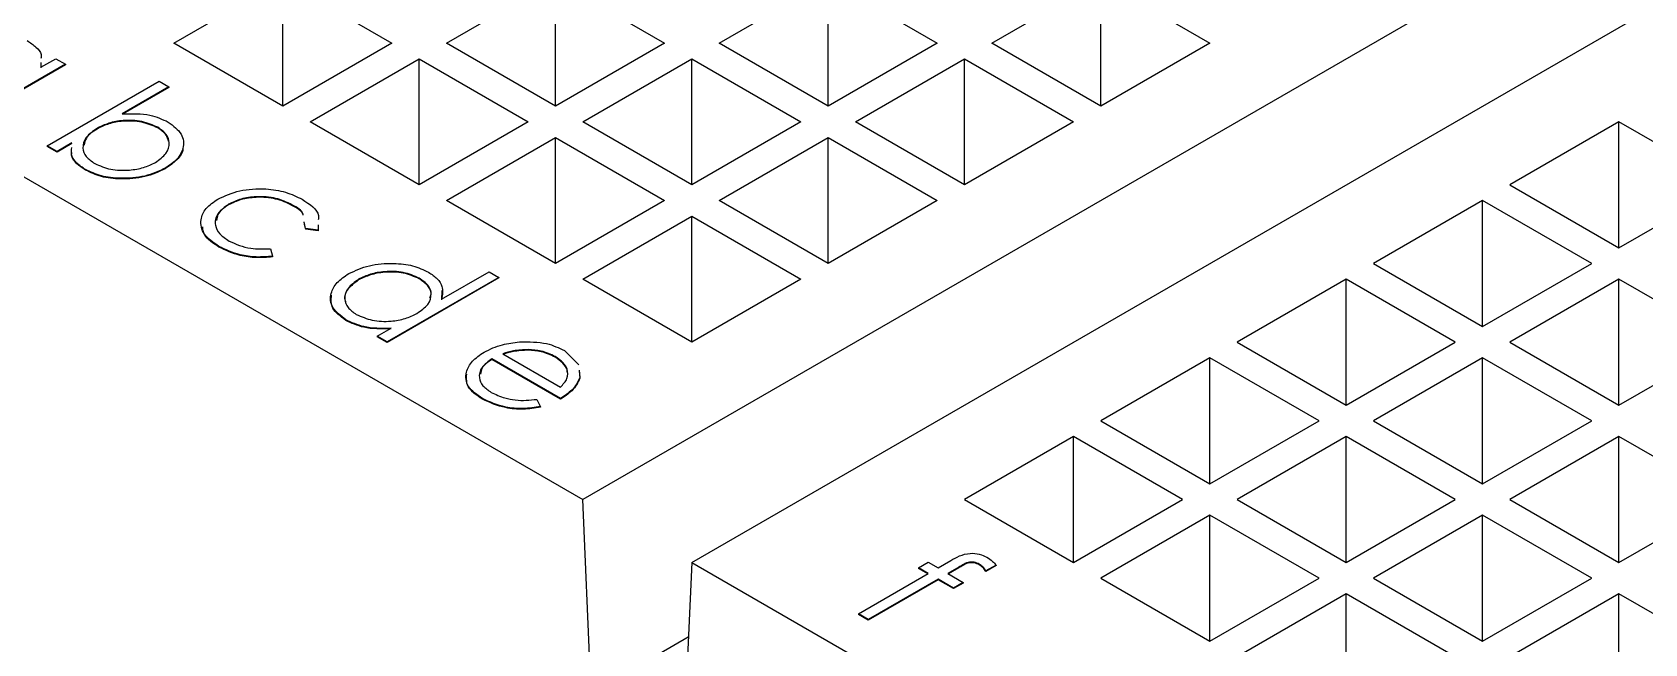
# Model space of a CAD drawing. Header units: millimetres. Extents: x 36 to 151, y 48 to 186.
# Drawn here: x 71.738 to 75.92, y 154.729 to 156.315 of the extents above; entities that cross this region are included whole.
import ezdxf

# ---------------------------------------------------------------- set-up
doc = ezdxf.new("R2010")
doc.units = ezdxf.units.MM

msp = doc.modelspace()

# ---------------------------------------------------------------- linework, layer by layer
at = {"color": 7, "linetype": 'Continuous', "lineweight": 25}
for p, q in [((84.8049, 161.8219), (73.1659, 155.1029)), ((73.4487, 154.9396), (85.0877, 161.6586)), ((70.79, 156.4744), (73.1659, 155.1029)), ((72.1052, 156.2867), (72.3881, 156.4499)), ((72.3881, 156.4499), (72.6709, 156.2867)), ((72.3881, 156.1234), (72.3881, 156.4499)), ((72.8123, 156.2867), (73.0952, 156.4499)), ((73.0952, 156.4499), (73.378, 156.2867)), ((73.0952, 156.1234), (73.0952, 156.4499)), ((73.5194, 156.2867), (73.8023, 156.4499)), ((73.8023, 156.4499), (74.0851, 156.2867)), ((73.8023, 156.1234), (73.8023, 156.4499)), ((74.2265, 156.2867), (74.5094, 156.4499)), ((74.5094, 156.4499), (74.7922, 156.2867)), ((74.5094, 156.1234), (74.5094, 156.4499)), ((72.3881, 156.1234), (72.1052, 156.2867)), ((72.6709, 156.2867), (72.3881, 156.1234)), ((73.0952, 156.1234), (72.8123, 156.2867)), ((73.378, 156.2867), (73.0952, 156.1234)), ((73.8023, 156.1234), (73.5194, 156.2867)), ((74.0851, 156.2867), (73.8023, 156.1234)), ((74.5094, 156.1234), (74.2265, 156.2867)), ((74.7922, 156.2867), (74.5094, 156.1234)), ((71.8246, 156.2318), (71.6179, 156.1124)), ((71.8246, 156.2301), (71.6179, 156.1108)), ((71.7609, 156.2243), (71.7992, 156.2464)), ((71.761, 156.2362), (71.7609, 156.2243)), ((71.761, 156.2345), (71.7609, 156.2227)), ((71.7992, 156.2464), (71.8246, 156.2318)), ((71.8246, 156.2318), (71.8246, 156.2301)), ((72.4588, 156.0826), (72.7416, 156.2458)), ((72.7416, 156.2458), (73.0245, 156.0826)), ((72.7416, 155.9193), (72.7416, 156.2458)), ((73.1659, 156.0826), (73.4487, 156.2458)), ((73.4487, 156.2458), (73.7316, 156.0826)), ((73.4487, 155.9193), (73.4487, 156.2458)), ((73.873, 156.0826), (74.1558, 156.2458)), ((74.1558, 156.2458), (74.4387, 156.0826)), ((74.1558, 155.9193), (74.1558, 156.2458)), ((71.7774, 156.0203), (72.0675, 156.1878)), ((72.0675, 156.1878), (72.0929, 156.1732)), ((72.0929, 156.1732), (71.972, 156.1034)), ((72.0929, 156.1715), (71.9746, 156.1032)), ((72.0929, 156.1732), (72.0929, 156.1715)), ((71.9065, 156.0656), (71.9065, 156.0639)), ((72.0642, 156.0683), (72.0642, 156.0667)), ((72.7416, 155.9193), (72.4588, 156.0826)), ((73.0245, 156.0826), (72.7416, 155.9193)), ((73.4487, 155.9193), (73.1659, 156.0826)), ((73.7316, 156.0826), (73.4487, 155.9193)), ((74.1558, 155.9193), (73.873, 156.0826)), ((74.4387, 156.0826), (74.1558, 155.9193)), ((75.8529, 156.0826), (75.57, 155.9193)), ((76.1357, 155.9193), (75.8529, 156.0826)), ((75.8529, 155.756), (75.8529, 156.0826)), ((71.8028, 156.0057), (71.7774, 156.0203)), ((71.7774, 156.0203), (71.7774, 156.0187)), ((71.8028, 156.0041), (71.7774, 156.0187)), ((71.841, 156.0278), (71.8028, 156.0057)), ((71.841, 156.0261), (71.8028, 156.0041)), ((72.8123, 155.8785), (73.0952, 156.0417)), ((73.0952, 156.0417), (73.378, 155.8785)), ((73.0952, 155.7152), (73.0952, 156.0417)), ((73.5194, 155.8785), (73.8023, 156.0417)), ((73.8023, 156.0417), (74.0851, 155.8785)), ((73.8023, 155.7152), (73.8023, 156.0417)), ((71.8028, 156.0057), (71.8028, 156.0041)), ((71.8764, 155.959), (71.8764, 155.9574)), ((72.0834, 155.9625), (72.0834, 155.9609)), ((75.57, 155.9193), (75.8529, 155.756)), ((75.8529, 155.756), (76.1357, 155.9193)), ((72.2476, 155.8689), (72.2476, 155.8673)), ((72.4119, 155.8676), (72.4119, 155.8659)), ((73.0952, 155.7152), (72.8123, 155.8785)), ((73.378, 155.8785), (73.0952, 155.7152)), ((73.8023, 155.7152), (73.5194, 155.8785)), ((74.0851, 155.8785), (73.8023, 155.7152)), ((75.4993, 155.8785), (75.2165, 155.7152)), ((75.7822, 155.7152), (75.4993, 155.8785)), ((75.4993, 155.5519), (75.4993, 155.8785)), ((72.4466, 155.8057), (72.4437, 155.8235)), ((72.4453, 155.8121), (72.4437, 155.8219)), ((72.4796, 155.8019), (72.4466, 155.8057)), ((72.4466, 155.8057), (72.4466, 155.8041)), ((72.4796, 155.8002), (72.4466, 155.8041)), ((72.4799, 155.8157), (72.4796, 155.8019)), ((72.4799, 155.8141), (72.4796, 155.8002)), ((72.4796, 155.8019), (72.4796, 155.8002)), ((73.1659, 155.6744), (73.4487, 155.8376)), ((73.4487, 155.8376), (73.7316, 155.6744)), ((73.4487, 155.5111), (73.4487, 155.8376)), ((72.2224, 155.7593), (72.2224, 155.7577)), ((72.3559, 155.7534), (72.3618, 155.7339)), ((72.3618, 155.7339), (72.3618, 155.7322)), ((75.2165, 155.7152), (75.4993, 155.5519)), ((75.4993, 155.5519), (75.7822, 155.7152)), ((72.5845, 155.6741), (72.5845, 155.6724)), ((72.9487, 155.6791), (72.6586, 155.5117)), ((72.9487, 155.6775), (72.6586, 155.51)), ((72.7421, 155.677), (72.7421, 155.6753)), ((72.7999, 155.6225), (72.9233, 155.6938)), ((72.9233, 155.6938), (72.9487, 155.6791)), ((72.9487, 155.6791), (72.9487, 155.6775)), ((73.4487, 155.5111), (73.1659, 155.6744)), ((73.7316, 155.6744), (73.4487, 155.5111)), ((75.1458, 155.6744), (74.8629, 155.5111)), ((75.4286, 155.5111), (75.1458, 155.6744)), ((75.1458, 155.3478), (75.1458, 155.6744)), ((75.8529, 155.6744), (75.57, 155.5111)), ((76.1357, 155.5111), (75.8529, 155.6744)), ((75.8529, 155.3478), (75.8529, 155.6744)), ((72.8006, 155.6449), (72.7999, 155.6209)), ((72.5516, 155.5693), (72.5516, 155.5676)), ((72.6332, 155.5263), (72.6689, 155.5469)), ((72.6586, 155.5117), (72.6332, 155.5263)), ((72.6332, 155.5263), (72.6332, 155.5247)), ((72.6586, 155.51), (72.6332, 155.5247)), ((72.6586, 155.5117), (72.6586, 155.51)), ((74.8629, 155.5111), (75.1458, 155.3478)), ((75.1458, 155.3478), (75.4286, 155.5111)), ((75.57, 155.5111), (75.8529, 155.3478)), ((75.8529, 155.3478), (76.1357, 155.5111)), ((73.1082, 155.3651), (72.9305, 155.4677)), ((72.9305, 155.4677), (72.9305, 155.4661)), ((73.1082, 155.3635), (72.9305, 155.4661)), ((72.9584, 155.4809), (73.1082, 155.3944)), ((73.0242, 155.4917), (73.0242, 155.4901)), ((73.0944, 155.4736), (73.0944, 155.472)), ((73.1185, 155.489), (73.156, 155.4525)), ((74.7922, 155.4702), (74.5094, 155.307)), ((75.0751, 155.307), (74.7922, 155.4702)), ((74.7922, 155.1437), (74.7922, 155.4702)), ((75.4993, 155.4702), (75.2165, 155.307)), ((75.7822, 155.307), (75.4993, 155.4702)), ((75.4993, 155.1437), (75.4993, 155.4702)), ((73.1569, 155.4386), (73.1583, 155.4191)), ((73.1569, 155.4369), (73.1583, 155.4174)), ((73.1583, 155.4191), (73.1583, 155.4174)), ((72.9057, 155.3648), (72.9057, 155.3632)), ((73.0473, 155.3626), (73.0565, 155.3436)), ((73.0565, 155.3436), (73.0565, 155.342)), ((73.1082, 155.3651), (73.1082, 155.3635)), ((74.5094, 155.307), (74.7922, 155.1437)), ((74.7922, 155.1437), (75.0751, 155.307)), ((75.2165, 155.307), (75.4993, 155.1437)), ((75.4993, 155.1437), (75.7822, 155.307)), ((74.4387, 155.2661), (74.1558, 155.1029)), ((74.7215, 155.1029), (74.4387, 155.2661)), ((74.4387, 154.9396), (74.4387, 155.2661)), ((75.1458, 155.2661), (74.8629, 155.1029)), ((75.4286, 155.1029), (75.1458, 155.2661)), ((75.1458, 154.9396), (75.1458, 155.2661)), ((75.8529, 155.2661), (75.57, 155.1029)), ((76.1357, 155.1029), (75.8529, 155.2661)), ((75.8529, 154.9396), (75.8529, 155.2661)), ((73.1881, 154.6001), (73.1659, 155.1029)), ((74.1558, 155.1029), (74.4387, 154.9396)), ((74.4387, 154.9396), (74.7215, 155.1029)), ((74.8629, 155.1029), (75.1458, 154.9396)), ((75.1458, 154.9396), (75.4286, 155.1029)), ((75.57, 155.1029), (75.8529, 154.9396)), ((75.8529, 154.9396), (76.1357, 155.1029)), ((74.7922, 155.062), (74.5094, 154.8988)), ((75.0751, 154.8988), (74.7922, 155.062)), ((74.7922, 154.7355), (74.7922, 155.062)), ((75.4993, 155.062), (75.2165, 154.8988)), ((75.7822, 154.8988), (75.4993, 155.062)), ((75.4993, 154.7355), (75.4993, 155.062)), ((73.4487, 154.9396), (73.4265, 154.4625)), ((73.4487, 154.9396), (75.8246, 153.568)), ((74.0365, 154.9255), (74.0619, 154.9402)), ((74.0619, 154.9109), (74.0365, 154.9255)), ((74.0365, 154.9255), (74.0365, 154.9239)), ((74.0605, 154.91), (74.0365, 154.9239)), ((74.0619, 154.9402), (74.0873, 154.9255)), ((74.0873, 154.9255), (74.1203, 154.9446)), ((74.1415, 154.9273), (74.1129, 154.9108)), ((74.1415, 154.9257), (74.1143, 154.9099)), ((74.1415, 154.9273), (74.1415, 154.9257)), ((74.1941, 154.935), (74.1941, 154.9334)), ((74.2379, 154.9329), (74.2115, 154.9177)), ((74.2379, 154.9313), (74.2115, 154.916)), ((74.2379, 154.9329), (74.2379, 154.9313)), ((73.8806, 154.8062), (74.0619, 154.9109)), ((74.0874, 154.8961), (73.906, 154.7915)), ((74.0874, 154.8945), (73.906, 154.7899)), ((74.1272, 154.8732), (74.0874, 154.8961)), ((74.0874, 154.8961), (74.0874, 154.8945)), ((74.1272, 154.8716), (74.0874, 154.8945)), ((74.1129, 154.9108), (74.1526, 154.8878)), ((74.1526, 154.8878), (74.1272, 154.8732)), ((74.1526, 154.8862), (74.1272, 154.8716)), ((74.1526, 154.8878), (74.1526, 154.8862)), ((74.2115, 154.9177), (74.2115, 154.916)), ((74.5094, 154.8988), (74.7922, 154.7355)), ((74.7922, 154.7355), (75.0751, 154.8988)), ((75.2165, 154.8988), (75.4993, 154.7355)), ((75.4993, 154.7355), (75.7822, 154.8988)), ((74.1272, 154.8732), (74.1272, 154.8716)), ((75.1458, 154.8579), (74.8629, 154.6947)), ((75.4286, 154.6947), (75.1458, 154.8579)), ((75.1458, 154.5314), (75.1458, 154.8579)), ((75.8529, 154.8579), (75.57, 154.6947)), ((76.1357, 154.6947), (75.8529, 154.8579)), ((75.8529, 154.5314), (75.8529, 154.8579)), ((73.906, 154.7915), (73.8806, 154.8062)), ((73.8806, 154.8062), (73.8806, 154.8046)), ((73.906, 154.7899), (73.8806, 154.8046)), ((73.906, 154.7915), (73.906, 154.7899)), ((73.4397, 154.7453), (73.1881, 154.6001))]:
    msp.add_line(p, q, dxfattribs=at)
for points, knots in [([(71.7255, 156.2932), (71.7333, 156.2879), (71.7489, 156.2773), (71.7626, 156.2609), (71.7615, 156.2505), (71.7611, 156.2471)], [0, 0, 0, 0, 0.403552, 0.806844, 1, 1, 1, 1]), ([(71.972, 156.1034), (71.9969, 156.1039), (72.0414, 156.1049), (72.0759, 156.0891), (72.0911, 156.0821)], [0, 0, 0, 0, 0.559595, 1, 1, 1, 1]), ([(71.9065, 156.0656), (71.8959, 156.0582), (71.8747, 156.0434), (71.8673, 156.0163), (71.8756, 155.9918), (71.8923, 155.9802), (71.9006, 155.9744)], [0, 0, 0, 0, 0.2800648, 0.5596866, 0.779815, 1, 1, 1, 1]), ([(71.9065, 156.0639), (71.8953, 156.0566), (71.8768, 156.0445), (71.8741, 156.0287), (71.873, 156.0224)], [0, 0, 0, 0, 0.605148, 1, 1, 1, 1]), ([(72.0642, 156.0683), (72.0509, 156.0741), (72.0245, 156.0855), (71.9769, 156.0877), (71.936, 156.0802), (71.9164, 156.0705), (71.9065, 156.0656)], [0, 0, 0, 0, 0.279364, 0.558895, 0.779317, 1, 1, 1, 1]), ([(72.0642, 156.0667), (72.0509, 156.0724), (72.0245, 156.0839), (71.9769, 156.086), (71.936, 156.0786), (71.9164, 156.0688), (71.9065, 156.0639)], [0, 0, 0, 0, 0.279364, 0.558895, 0.779317, 1, 1, 1, 1]), ([(72.058, 155.9772), (72.0682, 155.9847), (72.0884, 155.9997), (72.0964, 156.0264), (72.0883, 156.0508), (72.0722, 156.0625), (72.0642, 156.0683)], [0, 0, 0, 0, 0.279852, 0.559677, 0.77992, 1, 1, 1, 1]), ([(72.0917, 156.032), (72.0904, 156.0376), (72.0873, 156.0507), (72.0725, 156.0609), (72.0642, 156.0667)], [0, 0, 0, 0, 0.4312667, 1, 1, 1, 1]), ([(72.0911, 156.0821), (72.1043, 156.0721), (72.1307, 156.052), (72.1325, 156.016), (72.1167, 155.9849), (72.0945, 155.97), (72.0834, 155.9625)], [0, 0, 0, 0, 0.279136, 0.558923, 0.779356, 1, 1, 1, 1]), ([(71.8764, 155.959), (71.8685, 155.9643), (71.8527, 155.9749), (71.8379, 155.9948), (71.84, 156.0089), (71.841, 156.0159)], [0, 0, 0, 0, 0.33352, 0.666788, 1, 1, 1, 1]), ([(72.1284, 156.0155), (72.1286, 156.0144), (72.1302, 156.0036), (72.1154, 155.9832), (72.0941, 155.9684), (72.0834, 155.9609)], [0, 0, 0, 0, 0.05608, 0.527813, 1, 1, 1, 1]), ([(71.8764, 155.9574), (71.8686, 155.9627), (71.853, 155.9732), (71.8396, 155.9896), (71.8406, 156), (71.8409, 156.0034)], [0, 0, 0, 0, 0.403733, 0.80716, 1, 1, 1, 1]), ([(71.9006, 155.9744), (71.9137, 155.9686), (71.94, 155.957), (71.9875, 155.9558), (72.0282, 155.9629), (72.0481, 155.9724), (72.058, 155.9772)], [0, 0, 0, 0, 0.279321, 0.558783, 0.779387, 1, 1, 1, 1]), ([(72.0834, 155.9625), (72.0665, 155.9547), (72.0328, 155.9389), (71.9714, 155.9342), (71.9159, 155.9403), (71.8896, 155.9528), (71.8764, 155.959)], [0, 0, 0, 0, 0.279882, 0.559685, 0.779859, 1, 1, 1, 1]), ([(72.0834, 155.9609), (72.0665, 155.953), (72.0328, 155.9372), (71.9714, 155.9326), (71.9159, 155.9386), (71.8896, 155.9511), (71.8764, 155.9574)], [0, 0, 0, 0, 0.279882, 0.559685, 0.779859, 1, 1, 1, 1]), ([(72.2224, 155.7593), (72.2081, 155.7693), (72.1797, 155.7894), (72.1726, 155.8262), (72.186, 155.8589), (72.2086, 155.8745), (72.2199, 155.8822)], [0, 0, 0, 0, 0.279844, 0.559358, 0.779606, 1, 1, 1, 1]), ([(72.2199, 155.8822), (72.238, 155.8904), (72.2741, 155.9067), (72.3396, 155.9109), (72.3971, 155.9017), (72.4246, 155.8884), (72.4383, 155.8817)], [0, 0, 0, 0, 0.279671, 0.559111, 0.779454, 1, 1, 1, 1]), ([(72.4119, 155.8676), (72.3985, 155.8739), (72.3717, 155.8866), (72.3225, 155.8898), (72.2788, 155.884), (72.258, 155.8739), (72.2476, 155.8689)], [0, 0, 0, 0, 0.279871, 0.559413, 0.779656, 1, 1, 1, 1]), ([(72.4119, 155.8659), (72.3985, 155.8723), (72.3717, 155.8849), (72.3225, 155.8882), (72.2788, 155.8823), (72.258, 155.8723), (72.2476, 155.8673)], [0, 0, 0, 0, 0.279871, 0.559413, 0.779656, 1, 1, 1, 1]), ([(72.4383, 155.8817), (72.4581, 155.8686), (72.4826, 155.8525), (72.4805, 155.8323), (72.4801, 155.8284)], [0, 0, 0, 0, 0.809286, 1, 1, 1, 1]), ([(72.2476, 155.8689), (72.237, 155.861), (72.2158, 155.8451), (72.2101, 155.8164), (72.2225, 155.7913), (72.2401, 155.7793), (72.2489, 155.7733)], [0, 0, 0, 0, 0.2795994, 0.5590698, 0.7794237, 1, 1, 1, 1]), ([(72.2476, 155.8673), (72.2361, 155.8594), (72.2186, 155.8475), (72.2171, 155.8322), (72.2166, 155.8269)], [0, 0, 0, 0, 0.657179, 1, 1, 1, 1]), ([(72.4411, 155.8404), (72.4409, 155.8413), (72.4396, 155.8521), (72.4252, 155.8601), (72.4119, 155.8676)], [0, 0, 0, 0, 0.081166, 1, 1, 1, 1]), ([(72.4408, 155.8404), (72.4407, 155.8407), (72.4393, 155.8509), (72.4254, 155.8585), (72.4119, 155.8659)], [0, 0, 0, 0, 0.033223, 1, 1, 1, 1]), ([(72.2224, 155.7577), (72.2071, 155.7676), (72.1835, 155.7829), (72.1813, 155.803), (72.1805, 155.8101)], [0, 0, 0, 0, 0.645437, 1, 1, 1, 1]), ([(72.3618, 155.7339), (72.3476, 155.7327), (72.3193, 155.7304), (72.2684, 155.7375), (72.2398, 155.751), (72.2224, 155.7593)], [0, 0, 0, 0, 0.280359, 0.56077, 1, 1, 1, 1]), ([(72.3618, 155.7322), (72.3476, 155.7311), (72.3193, 155.7288), (72.2684, 155.7358), (72.2398, 155.7494), (72.2224, 155.7577)], [0, 0, 0, 0, 0.280359, 0.56077, 1, 1, 1, 1]), ([(72.2489, 155.7733), (72.2668, 155.7654), (72.2987, 155.7514), (72.3384, 155.7528), (72.3559, 155.7534)], [0, 0, 0, 0, 0.55843, 1, 1, 1, 1]), ([(72.5594, 155.6889), (72.5763, 155.6967), (72.61, 155.7125), (72.6713, 155.7171), (72.7267, 155.7111), (72.753, 155.6986), (72.7662, 155.6924)], [0, 0, 0, 0, 0.279822, 0.559655, 0.779854, 1, 1, 1, 1]), ([(72.5516, 155.5693), (72.5383, 155.5793), (72.5119, 155.5993), (72.5102, 155.6354), (72.5262, 155.6665), (72.5483, 155.6814), (72.5594, 155.6889)], [0, 0, 0, 0, 0.279134, 0.558941, 0.779354, 1, 1, 1, 1]), ([(72.5845, 155.6724), (72.5747, 155.665), (72.555, 155.6501), (72.5456, 155.6287), (72.5502, 155.6179), (72.5509, 155.6163)], [0, 0, 0, 0, 0.458693, 0.917467, 1, 1, 1, 1]), ([(72.5845, 155.6741), (72.5744, 155.6666), (72.5541, 155.6516), (72.5463, 155.6248), (72.5544, 155.6004), (72.5706, 155.5887), (72.5787, 155.5829)], [0, 0, 0, 0, 0.2797996, 0.5596481, 0.7799166, 1, 1, 1, 1]), ([(72.7421, 155.677), (72.7289, 155.6827), (72.7026, 155.6943), (72.6551, 155.6955), (72.6143, 155.6883), (72.5945, 155.6788), (72.5845, 155.6741)], [0, 0, 0, 0, 0.279284, 0.558726, 0.779399, 1, 1, 1, 1]), ([(72.7421, 155.6753), (72.7289, 155.6811), (72.7026, 155.6927), (72.6551, 155.6939), (72.6143, 155.6867), (72.5945, 155.6772), (72.5845, 155.6724)], [0, 0, 0, 0, 0.279284, 0.558726, 0.779399, 1, 1, 1, 1]), ([(72.7361, 155.5857), (72.7467, 155.5931), (72.7679, 155.6079), (72.7753, 155.635), (72.7671, 155.6595), (72.7504, 155.6712), (72.7421, 155.677)], [0, 0, 0, 0, 0.280088, 0.559724, 0.779822, 1, 1, 1, 1]), ([(72.7696, 155.6257), (72.7709, 155.6289), (72.7751, 155.6393), (72.7665, 155.658), (72.7502, 155.6695), (72.7421, 155.6753)], [0, 0, 0, 0, 0.180137, 0.589994, 1, 1, 1, 1]), ([(72.7662, 155.6924), (72.7742, 155.687), (72.7902, 155.6763), (72.8054, 155.6519), (72.802, 155.6337), (72.7999, 155.6225)], [0, 0, 0, 0, 0.280417, 0.56071, 1, 1, 1, 1]), ([(72.5516, 155.5676), (72.5379, 155.5777), (72.5119, 155.5968), (72.5135, 155.621), (72.5143, 155.6325)], [0, 0, 0, 0, 0.524548, 1, 1, 1, 1]), ([(72.6689, 155.5469), (72.6443, 155.5466), (72.6001, 155.5461), (72.5664, 155.5622), (72.5516, 155.5693)], [0, 0, 0, 0, 0.558977, 1, 1, 1, 1]), ([(72.6689, 155.5453), (72.6443, 155.545), (72.6001, 155.5445), (72.5664, 155.5605), (72.5516, 155.5676)], [0, 0, 0, 0, 0.558977, 1, 1, 1, 1]), ([(72.5787, 155.5829), (72.5919, 155.5771), (72.6183, 155.5656), (72.6658, 155.5636), (72.7067, 155.5711), (72.7263, 155.5808), (72.7361, 155.5857)], [0, 0, 0, 0, 0.2794099, 0.5588666, 0.7792671, 1, 1, 1, 1]), ([(72.91, 155.4852), (72.9252, 155.4925), (72.9523, 155.5057), (72.9868, 155.5099), (73.002, 155.5117)], [0, 0, 0, 0, 0.559454, 1, 1, 1, 1]), ([(73.002, 155.5117), (73.0266, 155.5119), (73.0705, 155.5123), (73.1038, 155.4961), (73.1185, 155.489)], [0, 0, 0, 0, 0.5586866, 1, 1, 1, 1]), ([(72.9057, 155.3648), (72.8915, 155.3747), (72.8633, 155.3943), (72.8609, 155.431), (72.8768, 155.4623), (72.899, 155.4775), (72.91, 155.4852)], [0, 0, 0, 0, 0.279748, 0.558726, 0.779385, 1, 1, 1, 1]), ([(72.9305, 155.4677), (72.9207, 155.4606), (72.9009, 155.4463), (72.8952, 155.4203), (72.9047, 155.3972), (72.9207, 155.3863), (72.9287, 155.3808)], [0, 0, 0, 0, 0.2800469, 0.5595311, 0.7796178, 1, 1, 1, 1]), ([(72.9305, 155.4661), (72.92, 155.459), (72.9034, 155.4479), (72.9016, 155.4335), (72.9009, 155.4283)], [0, 0, 0, 0, 0.636625, 1, 1, 1, 1]), ([(73.0242, 155.4917), (73.0112, 155.4911), (72.988, 155.49), (72.9675, 155.4837), (72.9584, 155.4809)], [0, 0, 0, 0, 0.558846, 1, 1, 1, 1]), ([(73.0242, 155.4901), (73.0112, 155.4895), (72.988, 155.4883), (72.9675, 155.482), (72.9584, 155.4793)], [0, 0, 0, 0, 0.558846, 1, 1, 1, 1]), ([(73.0944, 155.4736), (73.0829, 155.4791), (73.0622, 155.489), (73.0358, 155.4909), (73.0242, 155.4917)], [0, 0, 0, 0, 0.559311, 1, 1, 1, 1]), ([(73.0944, 155.472), (73.0829, 155.4775), (73.0622, 155.4873), (73.0358, 155.4893), (73.0242, 155.4901)], [0, 0, 0, 0, 0.559311, 1, 1, 1, 1]), ([(73.1082, 155.3944), (73.1149, 155.4016), (73.1283, 155.4159), (73.1278, 155.4392), (73.1158, 155.459), (73.1015, 155.4687), (73.0944, 155.4736)], [0, 0, 0, 0, 0.280272, 0.559329, 0.779689, 1, 1, 1, 1]), ([(73.1252, 155.4335), (73.1253, 155.4353), (73.126, 155.4435), (73.1151, 155.4574), (73.1013, 155.4671), (73.0944, 155.472)], [0, 0, 0, 0, 0.124963, 0.562531, 1, 1, 1, 1]), ([(72.9057, 155.3632), (72.8911, 155.3731), (72.8633, 155.3918), (72.8646, 155.4164), (72.8651, 155.4281)], [0, 0, 0, 0, 0.525094, 1, 1, 1, 1]), ([(72.9287, 155.3808), (72.9401, 155.3755), (72.9587, 155.3666), (72.9908, 155.3602), (73.0194, 155.3596), (73.038, 155.3616), (73.0473, 155.3626)], [0, 0, 0, 0, 0.339436, 0.559612, 0.779464, 1, 1, 1, 1]), ([(73.1583, 155.4191), (73.1529, 155.4077), (73.1433, 155.3875), (73.1189, 155.372), (73.1082, 155.3651)], [0, 0, 0, 0, 0.558938, 1, 1, 1, 1]), ([(73.1583, 155.4174), (73.1529, 155.4061), (73.1433, 155.3858), (73.1189, 155.3703), (73.1082, 155.3635)], [0, 0, 0, 0, 0.558938, 1, 1, 1, 1]), ([(73.0565, 155.3436), (73.0416, 155.3415), (73.0118, 155.3373), (72.9559, 155.3417), (72.9247, 155.3561), (72.9057, 155.3648)], [0, 0, 0, 0, 0.2809975, 0.561504, 1, 1, 1, 1]), ([(73.0565, 155.342), (73.0416, 155.3399), (73.0118, 155.3356), (72.9559, 155.3401), (72.9247, 155.3544), (72.9057, 155.3632)], [0, 0, 0, 0, 0.2809975, 0.561504, 1, 1, 1, 1]), ([(74.1203, 154.9446), (74.1275, 154.9487), (74.1418, 154.9569), (74.1682, 154.9647), (74.1954, 154.9619), (74.2077, 154.9559), (74.2138, 154.953)], [0, 0, 0, 0, 0.281764, 0.559908, 0.77958, 1, 1, 1, 1]), ([(74.1941, 154.935), (74.1899, 154.937), (74.1836, 154.9399), (74.1729, 154.9409), (74.1617, 154.9393), (74.1525, 154.9334), (74.1449, 154.9292), (74.1415, 154.9273)], [0, 0, 0, 0, 0.248736, 0.37396, 0.49841, 0.779063, 1, 1, 1, 1]), ([(74.1941, 154.9334), (74.1899, 154.9354), (74.1836, 154.9383), (74.1729, 154.9392), (74.1617, 154.9377), (74.1525, 154.9317), (74.1449, 154.9275), (74.1415, 154.9257)], [0, 0, 0, 0, 0.248736, 0.37396, 0.49841, 0.779063, 1, 1, 1, 1]), ([(74.2115, 154.9177), (74.2091, 154.9212), (74.2048, 154.9275), (74.1974, 154.9327), (74.1941, 154.935)], [0, 0, 0, 0, 0.560304, 1, 1, 1, 1]), ([(74.2115, 154.916), (74.2091, 154.9196), (74.2048, 154.9259), (74.1974, 154.9311), (74.1941, 154.9334)], [0, 0, 0, 0, 0.560304, 1, 1, 1, 1]), ([(74.2138, 154.953), (74.219, 154.9495), (74.2282, 154.9433), (74.2349, 154.9361), (74.2379, 154.9329)], [0, 0, 0, 0, 0.559684, 1, 1, 1, 1])]:
    msp.add_open_spline(points, degree=3, knots=knots, dxfattribs=at)

doc.saveas('drawing.dxf')
